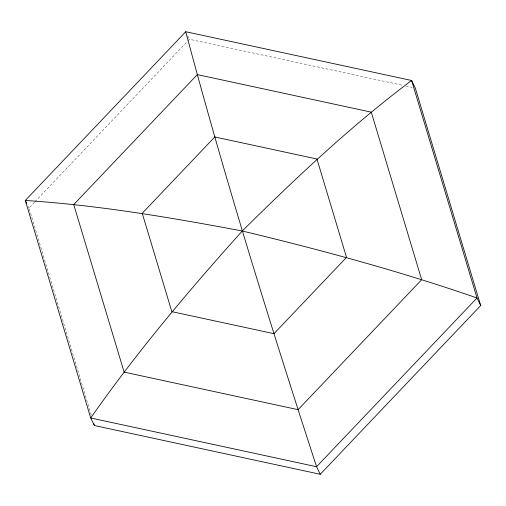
<?xml version="1.0" encoding="UTF-8"?>
<svg xmlns="http://www.w3.org/2000/svg" width="506" height="506" viewBox="0 0 506 506"><rect width="100%" height="100%" fill="white"/><g stroke="black" fill="none" stroke-linecap="round" stroke-linejoin="round"><path stroke-width="0.38" stroke-dasharray="2.53 1.9" d="M91.213 414.952L28.987 208.023L34.421 202.299M34.965 201.73L187.258 41.555M187.802 40.986L189.434 39.272L402.959 85.362M406.04 86.026L412.207 87.361M187.758 35.837L189.434 39.272M28.317 206.644L28.987 208.023"/><path stroke-width="0.76" d="M185.746 31.714L25.3 200.465L90.707 417.975L94.394 425.527L320.254 474.286L480.7 305.535L415.293 88.025L411.606 80.473L185.746 31.714C224.721 178.068 269.685 322.739 316.566 466.728L320.254 474.286M480.7 305.535L477.013 297.977L411.606 80.473C351.094 125.905 295.978 177.834 242.266 230.995C188.618 290.716 136.797 352.17 90.707 417.975L316.566 466.728L477.013 297.977C400.069 271.286 321.418 250.034 242.266 230.995C170.459 217.485 98.297 205.208 25.3 200.465L26.641 203.21M93.711 423.263L94.394 425.527M197.321 74.603L73.737 204.582L124.115 372.112L298.085 409.67L421.669 279.691L371.284 112.155L197.321 74.603M214.803 136.962L142.243 213.279L171.819 311.639L273.961 333.688L346.515 257.377L316.939 159.01L214.803 136.962"/></g></svg>
